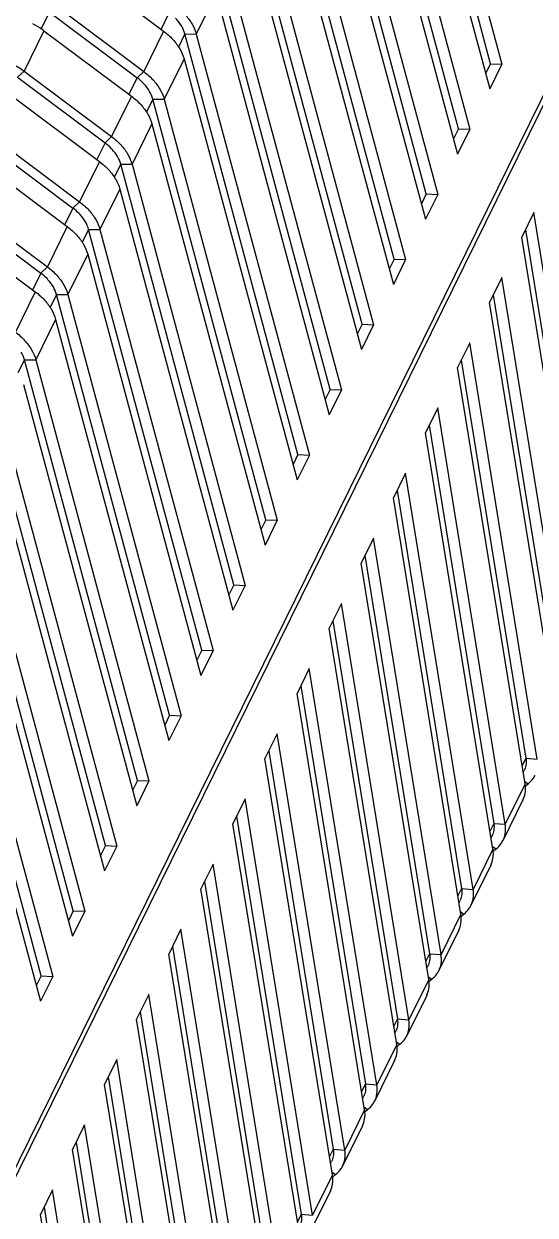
# Model space of a CAD drawing. Header units: millimetres. Extents: x 10368 to 13229, y -13270 to -11269.
# Drawn here: x 12263 to 12288.7, y -12165.1 to -12105 of the extents above; entities that cross this region are included whole.
import ezdxf

# ---------------------------------------------------------------- set-up
doc = ezdxf.new("R2010")
doc.units = ezdxf.units.MM

# ---------------------------------------------------------------- blocks, each defined once
blk = doc.blocks.new('u59')
at = {"color": 7, "linetype": 'Continuous'}
for p, q in [((-317.177, 69.942), (-234.061, 238.747)), ((-317.109, 69.585), (-234.008, 238.361)), ((-277.705, 157.112), (-283.402, 178.317)), ((-282.831, 178.312), (-277.129, 157.088)), ((-283.447, 177.061), (-277.745, 155.836)), ((-279.322, 153.828), (-285.019, 175.033)), ((-284.448, 175.028), (-278.746, 153.803)), ((-285.064, 173.777), (-279.362, 152.552)), ((-280.939, 150.544), (-286.636, 171.749)), ((-286.065, 171.744), (-280.363, 150.519)), ((-286.681, 170.493), (-280.979, 149.268)), ((-282.557, 147.26), (-288.253, 168.465)), ((-287.682, 168.46), (-281.98, 147.235)), ((-288.298, 167.209), (-282.596, 145.984)), ((-284.174, 143.976), (-289.87, 165.181)), ((-289.299, 165.176), (-283.597, 143.951)), ((-289.915, 163.925), (-284.213, 142.7)), ((-298.589, 162.058), (-294.178, 158.754)), ((-285.791, 140.692), (-291.487, 161.897)), ((-290.916, 161.892), (-285.214, 140.667)), ((-291.532, 160.64), (-292.533, 158.607)), ((-291.532, 160.64), (-285.83, 139.416)), ((-299.59, 160.025), (-295.179, 156.721)), ((-300.349, 158.844), (-299.924, 159.708)), ((-299.924, 159.708), (-295.513, 156.404)), ((-293.896, 159.688), (-294.321, 158.825)), ((-300.206, 158.774), (-301.207, 156.741)), ((-300.206, 158.774), (-295.795, 155.47)), ((-294.178, 158.754), (-295.179, 156.721)), ((-293.104, 158.612), (-293.43, 157.951)), ((-287.408, 137.407), (-293.104, 158.612)), ((-293.104, 158.612), (-292.533, 158.607)), ((-292.533, 158.607), (-286.831, 137.383)), ((-293.149, 157.356), (-294.15, 155.323)), ((-293.149, 157.356), (-287.447, 136.132)), ((-301.541, 156.424), (-301.207, 156.741)), ((-301.207, 156.741), (-296.796, 153.437)), ((-277.705, 157.112), (-277.953, 156.61)), ((-277.129, 157.088), (-277.745, 155.836)), ((-277.705, 157.112), (-277.129, 157.088)), ((-301.541, 156.424), (-297.13, 153.12)), ((-295.513, 156.404), (-295.938, 155.541)), ((-295.513, 156.404), (-295.179, 156.721)), ((-301.823, 155.49), (-297.412, 152.186)), ((-295.795, 155.47), (-296.796, 153.437)), ((-294.721, 155.328), (-295.047, 154.667)), ((-289.025, 134.123), (-294.721, 155.328)), ((-294.721, 155.328), (-294.15, 155.323)), ((-294.15, 155.323), (-288.448, 134.099)), ((-294.766, 154.072), (-295.767, 152.039)), ((-294.766, 154.072), (-289.064, 132.848)), ((-279.322, 153.828), (-279.57, 153.326)), ((-278.746, 153.803), (-279.362, 152.552)), ((-279.322, 153.828), (-278.746, 153.803)), ((-303.158, 153.139), (-298.747, 149.836)), ((-302.824, 153.457), (-298.413, 150.153)), ((-297.13, 153.12), (-297.555, 152.256)), ((-297.13, 153.12), (-296.796, 153.437)), ((-303.44, 152.206), (-299.03, 148.902)), ((-297.412, 152.186), (-298.413, 150.153)), ((-296.338, 152.044), (-296.664, 151.383)), ((-290.642, 130.839), (-296.338, 152.044)), ((-296.338, 152.044), (-295.767, 152.039)), ((-295.767, 152.039), (-290.065, 130.815)), ((-296.383, 150.788), (-297.384, 148.755)), ((-296.383, 150.788), (-290.681, 129.563)), ((-304.441, 150.173), (-300.03, 146.869)), ((-298.747, 149.836), (-298.413, 150.153)), ((-280.939, 150.544), (-281.187, 150.041)), ((-280.363, 150.519), (-280.979, 149.268)), ((-280.939, 150.544), (-280.363, 150.519)), ((-304.775, 149.855), (-300.364, 146.551)), ((-298.747, 149.836), (-299.172, 148.972)), ((-275.516, 149.612), (-276.132, 148.361)), ((-272.113, 128.63), (-275.516, 149.612)), ((-305.057, 148.922), (-300.647, 145.618)), ((-299.03, 148.902), (-300.03, 146.869)), ((-297.955, 148.76), (-298.281, 148.099)), ((-292.259, 127.555), (-297.955, 148.76)), ((-297.955, 148.76), (-297.384, 148.755)), ((-297.384, 148.755), (-291.682, 127.53)), ((-272.729, 127.379), (-276.132, 148.361)), ((-275.947, 148.737), (-272.693, 128.674)), ((-298, 147.504), (-299.001, 145.471)), ((-298, 147.504), (-292.298, 126.279)), ((-282.557, 147.26), (-282.804, 146.757)), ((-281.98, 147.235), (-282.596, 145.984)), ((-282.557, 147.26), (-281.98, 147.235)), ((-300.364, 146.551), (-300.789, 145.688)), ((-300.364, 146.551), (-300.03, 146.869)), ((-277.133, 146.328), (-277.749, 145.076)), ((-273.73, 125.346), (-277.133, 146.328)), ((-300.647, 145.618), (-301.647, 143.585)), ((-299.572, 145.476), (-299.898, 144.814)), ((-293.876, 124.271), (-299.572, 145.476)), ((-299.572, 145.476), (-299.001, 145.471)), ((-299.001, 145.471), (-293.299, 124.246)), ((-277.564, 145.453), (-274.31, 125.39)), ((-274.346, 124.095), (-277.749, 145.076)), ((-299.617, 144.22), (-300.618, 142.187)), ((-299.617, 144.22), (-293.915, 122.995)), ((-284.174, 143.976), (-284.421, 143.473)), ((-283.597, 143.951), (-284.213, 142.7)), ((-284.174, 143.976), (-283.597, 143.951)), ((-278.75, 143.043), (-279.366, 141.792)), ((-275.347, 122.062), (-278.75, 143.043)), ((-301.189, 142.192), (-301.515, 141.53)), ((-295.493, 120.987), (-301.189, 142.192)), ((-301.189, 142.192), (-300.618, 142.187)), ((-300.618, 142.187), (-294.916, 120.962)), ((-275.963, 120.81), (-279.366, 141.792)), ((-279.181, 142.169), (-275.927, 122.106)), ((-301.234, 140.936), (-295.532, 119.711)), ((-285.791, 140.692), (-286.038, 140.189)), ((-285.214, 140.667), (-285.83, 139.416)), ((-285.791, 140.692), (-285.214, 140.667)), ((-280.367, 139.759), (-280.983, 138.508)), ((-276.964, 118.778), (-280.367, 139.759)), ((-297.11, 117.703), (-302.806, 138.908)), ((-302.235, 138.903), (-296.533, 117.678)), ((-280.798, 138.885), (-277.544, 118.822)), ((-277.58, 117.526), (-280.983, 138.508)), ((-302.851, 137.652), (-297.149, 116.427)), ((-287.408, 137.407), (-287.655, 136.905)), ((-286.831, 137.383), (-287.447, 136.132)), ((-287.408, 137.407), (-286.831, 137.383)), ((-281.984, 136.475), (-282.6, 135.224)), ((-278.581, 115.493), (-281.984, 136.475)), ((-298.727, 114.419), (-304.423, 135.624)), ((-303.852, 135.619), (-298.15, 114.394)), ((-279.197, 114.242), (-282.6, 135.224)), ((-282.415, 135.601), (-279.161, 115.538)), ((-304.468, 134.367), (-298.766, 113.143)), ((-289.025, 134.123), (-289.272, 133.621)), ((-288.448, 134.099), (-289.064, 132.848)), ((-289.025, 134.123), (-288.448, 134.099)), ((-283.601, 133.191), (-284.218, 131.94)), ((-280.198, 112.209), (-283.601, 133.191)), ((-300.344, 111.135), (-306.04, 132.34)), ((-305.469, 132.335), (-299.767, 111.11)), ((-284.032, 132.317), (-280.778, 112.253)), ((-280.814, 110.958), (-284.218, 131.94)), ((-306.085, 131.083), (-300.383, 109.859)), ((-290.642, 130.839), (-290.889, 130.337)), ((-290.065, 130.815), (-290.681, 129.563)), ((-290.642, 130.839), (-290.065, 130.815)), ((-285.218, 129.907), (-285.835, 128.656)), ((-281.815, 108.925), (-285.218, 129.907)), ((-282.431, 107.674), (-285.835, 128.656)), ((-285.649, 129.033), (-282.395, 108.969)), ((-292.259, 127.555), (-292.506, 127.053)), ((-291.682, 127.53), (-292.298, 126.279)), ((-292.259, 127.555), (-291.682, 127.53)), ((-286.836, 126.623), (-287.452, 125.372)), ((-283.432, 105.641), (-286.836, 126.623)), ((-287.266, 125.748), (-284.012, 105.685)), ((-284.048, 104.39), (-287.452, 125.372)), ((-293.876, 124.271), (-294.123, 123.769)), ((-293.299, 124.246), (-293.915, 122.995)), ((-293.876, 124.271), (-293.299, 124.246)), ((-288.453, 123.339), (-289.069, 122.088)), ((-285.049, 102.357), (-288.453, 123.339)), ((-285.665, 101.106), (-289.069, 122.088)), ((-288.883, 122.464), (-285.629, 102.401)), ((-275.927, 122.106), (-276.112, 121.729)), ((-275.927, 122.106), (-275.347, 122.062)), ((-276.057, 121.388), (-276.01, 121.484)), ((-295.493, 120.987), (-295.74, 120.484)), ((-294.916, 120.962), (-295.532, 119.711)), ((-295.493, 120.987), (-294.916, 120.962)), ((-275.963, 120.81), (-276.964, 118.778)), ((-275.985, 120.945), (-275.808, 120.821)), ((-275.963, 120.698), (-275.808, 120.821)), ((-290.07, 120.055), (-290.686, 118.803)), ((-286.666, 99.073), (-290.07, 120.055)), ((-276.07, 120.003), (-277.071, 117.97)), ((-290.5, 119.18), (-287.246, 99.117)), ((-287.282, 97.822), (-290.686, 118.803)), ((-277.544, 118.822), (-277.729, 118.445)), ((-277.544, 118.822), (-276.964, 118.778)), ((-297.11, 117.703), (-297.357, 117.2)), ((-297.11, 117.703), (-296.533, 117.678)), ((-277.674, 118.104), (-277.627, 118.2)), ((-296.533, 117.678), (-297.149, 116.427)), ((-277.58, 117.526), (-278.581, 115.493)), ((-277.602, 117.661), (-277.425, 117.537)), ((-277.58, 117.414), (-277.425, 117.537)), ((-291.687, 116.771), (-292.303, 115.519)), ((-288.283, 95.789), (-291.687, 116.771)), ((-277.687, 116.718), (-278.688, 114.686)), ((-292.117, 115.896), (-288.863, 95.833)), ((-288.899, 94.538), (-292.303, 115.519)), ((-279.161, 115.538), (-279.346, 115.161)), ((-279.161, 115.538), (-278.581, 115.493)), ((-279.291, 114.82), (-279.244, 114.916)), ((-298.727, 114.419), (-298.974, 113.916)), ((-298.15, 114.394), (-298.766, 113.143)), ((-298.727, 114.419), (-298.15, 114.394)), ((-279.197, 114.242), (-280.198, 112.209)), ((-279.219, 114.377), (-279.042, 114.253)), ((-279.197, 114.13), (-279.042, 114.253)), ((-293.304, 113.486), (-293.92, 112.235)), ((-289.9, 92.505), (-293.304, 113.486)), ((-279.304, 113.434), (-280.305, 111.401)), ((-293.734, 112.612), (-290.48, 92.549)), ((-290.516, 91.253), (-293.92, 112.235)), ((-280.778, 112.253), (-280.963, 111.877)), ((-280.778, 112.253), (-280.198, 112.209)), ((-300.344, 111.135), (-300.591, 110.632)), ((-299.767, 111.11), (-300.383, 109.859)), ((-300.344, 111.135), (-299.767, 111.11)), ((-280.908, 111.536), (-280.861, 111.632)), ((-280.836, 111.093), (-280.659, 110.969)), ((-280.814, 110.958), (-281.815, 108.925)), ((-280.814, 110.846), (-280.659, 110.969)), ((-294.921, 110.202), (-295.537, 108.951)), ((-291.517, 89.221), (-294.921, 110.202)), ((-280.921, 110.15), (-281.922, 108.117)), ((-295.351, 109.328), (-292.097, 89.265)), ((-292.133, 87.969), (-295.537, 108.951)), ((-282.395, 108.969), (-282.58, 108.593)), ((-282.395, 108.969), (-281.815, 108.925)), ((-282.525, 108.252), (-282.478, 108.348)), ((-282.431, 107.674), (-283.432, 105.641)), ((-282.453, 107.808), (-282.276, 107.685)), ((-282.431, 107.562), (-282.276, 107.685)), ((-296.538, 106.918), (-297.154, 105.667)), ((-293.134, 85.936), (-296.538, 106.918)), ((-282.539, 106.866), (-283.539, 104.833)), ((-296.968, 106.044), (-293.714, 85.98)), ((-284.012, 105.685), (-284.197, 105.308)), ((-284.012, 105.685), (-283.432, 105.641)), ((-293.751, 84.685), (-297.154, 105.667)), ((-284.142, 104.968), (-284.095, 105.064)), ((-284.07, 104.524), (-283.893, 104.401)), ((-284.048, 104.39), (-285.049, 102.357)), ((-284.048, 104.278), (-283.893, 104.401)), ((-298.155, 103.634), (-298.771, 102.383)), ((-294.751, 82.652), (-298.155, 103.634)), ((-284.156, 103.582), (-285.156, 101.549)), ((-298.585, 102.76), (-295.331, 82.696)), ((-295.368, 81.401), (-298.771, 102.383)), ((-285.629, 102.401), (-285.814, 102.024)), ((-285.629, 102.401), (-285.049, 102.357)), ((-285.759, 101.683), (-285.712, 101.78)), ((-285.665, 101.106), (-286.666, 99.073)), ((-285.687, 101.24), (-285.51, 101.116)), ((-285.665, 100.993), (-285.51, 101.116)), ((-299.772, 100.35), (-300.388, 99.099)), ((-296.368, 79.368), (-299.772, 100.35)), ((-285.773, 100.298), (-286.774, 98.265)), ((-296.985, 78.117), (-300.388, 99.099)), ((-300.202, 99.475), (-296.948, 79.412)), ((-287.246, 99.117), (-287.431, 98.74)), ((-287.246, 99.117), (-286.666, 99.073))]:
    blk.add_line(p, q, dxfattribs=at)
for centre, radius, start, end in [((-302.46, 155.754), 3.769, 55.14659, 63.25368), ((-302.39, 155.858), 3.643, 53.16396, 55.11495), ((-276.524, 121.778), 1.191, 324.32645, 333.86627), ((-278.141, 118.494), 1.191, 324.32645, 333.86627), ((-279.758, 115.21), 1.191, 324.32645, 333.86627), ((-281.375, 111.926), 1.191, 324.32645, 333.86627), ((-282.992, 108.642), 1.191, 324.32645, 333.86627), ((-284.609, 105.358), 1.191, 324.32645, 333.86627), ((-286.226, 102.074), 1.191, 324.32645, 333.86627)]:
    blk.add_arc(centre, radius, start, end, dxfattribs=at)
for points, start_tangent, end_tangent in [([(-293.562, 160.006), (-293.093, 159.581), (-292.742, 159.105), (-292.532, 158.607)], (0.800328, -0.599562), (0.259432, -0.965761)), ([(-293.265, 158.995), (-293.535, 159.361), (-293.583, 159.412)], (-0.498571, 0.866849), (-0.694739, 0.719262)), ([(-294.178, 158.754), (-293.709, 158.33)], (0.800328, -0.599562), (0.673612, -0.739085)), ([(-293.104, 158.612), (-293.265, 158.995)], (-0.259432, 0.965761), (-0.498571, 0.866849)), ([(-293.709, 158.33), (-293.358, 157.854)], (0.673612, -0.739085), (0.498589, -0.866839)), ([(-302.999, 157.458), (-302.376, 157.331), (-301.765, 157.087), (-301.207, 156.741)], (0.994465, -0.105072), (0.800328, -0.599562)), ([(-293.358, 157.854), (-293.148, 157.356)], (0.498589, -0.866839), (0.259432, -0.965761)), ([(-295.2, 156.128), (-295.513, 156.404)], (-0.694739, 0.719262), (-0.800328, 0.599562)), ([(-294.882, 155.711), (-295.152, 156.077), (-295.2, 156.128)], (-0.498571, 0.866849), (-0.694739, 0.719262)), ([(-295.179, 156.721), (-294.71, 156.297), (-294.359, 155.821), (-294.149, 155.323)], (0.800328, -0.599562), (0.259432, -0.965761)), ([(-294.721, 155.328), (-294.882, 155.711)], (-0.259432, 0.965761), (-0.498571, 0.866849)), ([(-295.795, 155.47), (-295.326, 155.046)], (0.800328, -0.599562), (0.673612, -0.739085)), ([(-295.326, 155.046), (-294.975, 154.569)], (0.673612, -0.739085), (0.498589, -0.866839)), ([(-294.975, 154.569), (-294.765, 154.072)], (0.498589, -0.866839), (0.259432, -0.965761)), ([(-296.817, 152.844), (-297.13, 153.12)], (-0.694739, 0.719262), (-0.800328, 0.599562)), ([(-296.796, 153.437), (-296.327, 153.013), (-295.976, 152.537), (-295.766, 152.039)], (0.800328, -0.599562), (0.259432, -0.965761)), ([(-296.499, 152.427), (-296.769, 152.793), (-296.817, 152.844)], (-0.498571, 0.866849), (-0.694739, 0.719262)), ([(-297.412, 152.186), (-296.943, 151.762)], (0.800328, -0.599562), (0.673612, -0.739085)), ([(-296.338, 152.044), (-296.499, 152.427)], (-0.259432, 0.965761), (-0.498571, 0.866849)), ([(-296.943, 151.762), (-296.592, 151.285)], (0.673612, -0.739085), (0.498589, -0.866839)), ([(-296.592, 151.285), (-296.382, 150.788)], (0.498589, -0.866839), (0.259432, -0.965761)), ([(-298.413, 150.153), (-297.944, 149.729), (-297.593, 149.252), (-297.383, 148.755)], (0.800328, -0.599562), (0.259432, -0.965761)), ([(-298.434, 149.56), (-298.747, 149.836)], (-0.694739, 0.719262), (-0.800328, 0.599562)), ([(-298.116, 149.143), (-298.386, 149.509), (-298.434, 149.56)], (-0.498571, 0.866849), (-0.694739, 0.719262)), ([(-297.955, 148.76), (-298.116, 149.143)], (-0.259432, 0.965761), (-0.498571, 0.866849)), ([(-299.03, 148.902), (-298.56, 148.477)], (0.800328, -0.599562), (0.673612, -0.739085)), ([(-298.56, 148.477), (-298.209, 148.001)], (0.673612, -0.739085), (0.498589, -0.866839)), ([(-298.209, 148.001), (-297.999, 147.504)], (0.498589, -0.866839), (0.259432, -0.965761)), ([(-300.051, 146.276), (-300.364, 146.551)], (-0.694739, 0.719262), (-0.800328, 0.599562)), ([(-300.03, 146.869), (-299.561, 146.445), (-299.21, 145.968), (-299, 145.471)], (0.800328, -0.599562), (0.259432, -0.965761)), ([(-299.733, 145.859), (-300.003, 146.225), (-300.051, 146.276)], (-0.498571, 0.866849), (-0.694739, 0.719262)), ([(-300.647, 145.618), (-300.177, 145.193)], (0.800328, -0.599562), (0.673612, -0.739085)), ([(-299.572, 145.476), (-299.733, 145.859)], (-0.259432, 0.965761), (-0.498571, 0.866849)), ([(-300.177, 145.193), (-299.826, 144.717)], (0.673612, -0.739085), (0.498589, -0.866839)), ([(-299.826, 144.717), (-299.616, 144.22)], (0.498589, -0.866839), (0.259432, -0.965761)), ([(-301.647, 143.585), (-301.178, 143.16), (-300.827, 142.684), (-300.617, 142.187)], (0.800328, -0.599562), (0.259432, -0.965761)), ([(-301.189, 142.192), (-301.35, 142.574)], (-0.259432, 0.965761), (-0.498571, 0.866849)), ([(-275.927, 122.106), (-275.927, 121.74), (-276.01, 121.484)], (0.160105, -0.9871), (-0.440662, -0.897673)), ([(-276.071, 120.003), (-275.963, 120.335), (-275.963, 120.81)], (0.440658, 0.897675), (-0.160105, 0.9871)), ([(-275.808, 120.821), (-275.556, 121.084)], (0.783462, 0.62144), (0.582554, 0.812792)), ([(-277.544, 118.822), (-277.544, 118.456), (-277.627, 118.2)], (0.160105, -0.9871), (-0.440662, -0.897673)), ([(-277.071, 117.97), (-276.963, 118.302), (-276.964, 118.777)], (0.440666, 0.897671), (-0.160105, 0.9871)), ([(-277.425, 117.537), (-277.173, 117.8)], (0.783462, 0.62144), (0.582554, 0.812792)), ([(-277.688, 116.718), (-277.58, 117.051), (-277.58, 117.526)], (0.440658, 0.897675), (-0.160105, 0.9871)), ([(-279.161, 115.538), (-279.161, 115.172), (-279.244, 114.916)], (0.160105, -0.9871), (-0.440662, -0.897673)), ([(-278.688, 114.686), (-278.58, 115.018), (-278.581, 115.493)], (0.440666, 0.897671), (-0.160105, 0.9871)), ([(-279.305, 113.434), (-279.197, 113.767), (-279.197, 114.242)], (0.440658, 0.897675), (-0.160105, 0.9871)), ([(-279.042, 114.253), (-278.79, 114.516)], (0.783462, 0.62144), (0.582554, 0.812792)), ([(-280.778, 112.253), (-280.778, 111.888), (-280.861, 111.632)], (0.160105, -0.9871), (-0.440662, -0.897673)), ([(-280.305, 111.401), (-280.197, 111.734), (-280.198, 112.209)], (0.440666, 0.897671), (-0.160105, 0.9871)), ([(-280.659, 110.969), (-280.407, 111.232)], (0.783462, 0.62144), (0.582554, 0.812792)), ([(-280.922, 110.15), (-280.814, 110.483), (-280.814, 110.958)], (0.440658, 0.897675), (-0.160105, 0.9871)), ([(-282.395, 108.969), (-282.395, 108.604), (-282.478, 108.348)], (0.160105, -0.9871), (-0.440662, -0.897673)), ([(-281.923, 108.117), (-281.815, 108.45), (-281.815, 108.925)], (0.440666, 0.897671), (-0.160105, 0.9871)), ([(-282.539, 106.866), (-282.431, 107.199), (-282.431, 107.674)], (0.440658, 0.897675), (-0.160105, 0.9871)), ([(-282.276, 107.685), (-282.024, 107.947)], (0.783462, 0.62144), (0.582554, 0.812792)), ([(-284.012, 105.685), (-284.012, 105.32), (-284.095, 105.064)], (0.160105, -0.9871), (-0.440662, -0.897673)), ([(-283.54, 104.833), (-283.432, 105.166), (-283.432, 105.641)], (0.440666, 0.897671), (-0.160105, 0.9871)), ([(-283.893, 104.401), (-283.641, 104.663)], (0.783462, 0.62144), (0.582554, 0.812792)), ([(-284.156, 103.582), (-284.048, 103.915), (-284.048, 104.39)], (0.440658, 0.897675), (-0.160105, 0.9871)), ([(-285.629, 102.401), (-285.629, 102.036), (-285.712, 101.78)], (0.160105, -0.9871), (-0.440662, -0.897673)), ([(-285.157, 101.549), (-285.049, 101.882), (-285.049, 102.357)], (0.440666, 0.897671), (-0.160105, 0.9871)), ([(-285.773, 100.298), (-285.665, 100.631), (-285.665, 101.106)], (0.440658, 0.897675), (-0.160105, 0.9871)), ([(-285.51, 101.116), (-285.258, 101.379)], (0.783462, 0.62144), (0.582554, 0.812792)), ([(-287.246, 99.117), (-287.246, 98.751), (-287.329, 98.496)], (0.160105, -0.9871), (-0.440662, -0.897673))]:
    blk.add_spline(points, degree=3, dxfattribs=dict(at, start_tangent=start_tangent, end_tangent=end_tangent))

msp = doc.modelspace()

# ---------------------------------------------------------------- block references
msp.add_blockref('u59', (12564.199, -12264.161))

doc.saveas('drawing.dxf')
